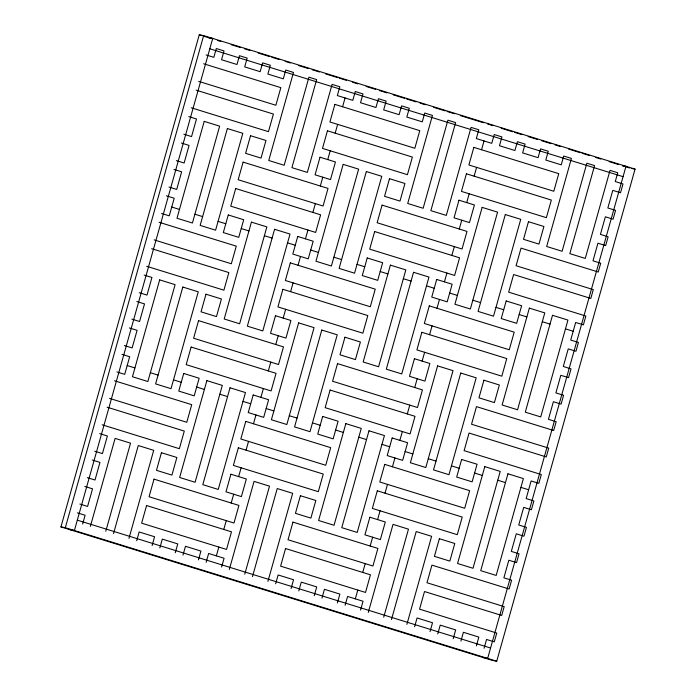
<?xml version="1.0" encoding="UTF-8"?>
<svg xmlns="http://www.w3.org/2000/svg" width="696" height="696" viewBox="0 0 696 696"><rect width="100%" height="100%" fill="white"/><g stroke="black" fill="none" stroke-linecap="round" stroke-linejoin="round"><path stroke-width="1.04" d="M60.935 526.889L199.256 34.8L203.641 35.609L635.065 169.111L496.744 661.2L492.359 660.391L60.935 526.889L65.32 527.698L496.744 661.2M65.32 527.698L203.641 35.609M82.641 524.053L85.112 515.249L77.395 512.856M90.358 526.437L115.11 438.384L130.552 443.161L105.801 531.222M113.518 533.606L138.269 445.544L153.712 450.329L128.96 538.382M136.677 540.775L139.156 531.97L154.59 536.747L152.119 545.551M159.836 547.943L162.316 539.13L177.758 543.915L175.279 552.72M182.996 555.103L185.475 546.299L200.918 551.075L198.438 559.888M206.164 562.272L208.635 553.468L224.077 558.244L221.598 567.049M216.352 555.86L218.831 547.047M223.781 529.438L226.252 520.634M231.211 503.025L233.682 494.212M238.632 476.603L241.112 467.799M246.062 450.19L248.533 441.377M253.483 423.768L255.963 414.964M260.913 397.355L263.384 388.542M268.334 370.933L270.814 362.129M275.764 344.52L278.235 335.707M283.185 318.098L285.665 309.294M290.615 291.685L293.086 282.872M298.036 265.263L300.515 256.459M305.466 238.85L307.936 230.037M312.887 212.428L315.366 203.624M320.317 186.015L322.787 177.202M327.738 159.593L330.217 150.788M335.168 133.18L337.638 124.366M342.589 106.758L345.068 97.953M229.323 569.441L254.075 481.38L269.517 486.156L244.757 574.217M252.483 576.61L277.234 488.548L292.677 493.325L267.925 581.386M275.642 583.77L278.113 574.966L293.555 579.742L291.085 588.555M298.801 590.939L301.281 582.134L316.715 586.911L314.244 595.715M321.961 598.108L324.44 589.303L339.874 594.08L337.403 602.884M345.12 605.276L347.6 596.472L363.042 601.248L360.563 610.053M355.317 598.856L357.796 590.051M362.746 572.443L365.217 563.638M370.168 546.021L372.647 537.216M377.597 519.607L380.068 510.803M385.019 493.186L387.498 484.381M392.448 466.772L394.919 457.968M399.869 440.35L402.349 431.546M407.299 413.937L409.77 405.133M414.72 387.515L417.2 378.711M422.15 361.102L424.621 352.298M429.571 334.68L432.051 325.876M437.001 308.267L439.472 299.463M444.422 281.845L446.902 273.041M451.852 255.432L454.323 246.628M459.273 229.01L461.752 220.206M466.703 202.597L469.174 193.792M474.124 176.175L476.603 167.371M481.554 149.762L484.033 140.957M368.28 612.445L393.031 524.384L408.474 529.16L383.722 617.221M391.448 619.605L416.199 531.553L431.633 536.329L406.882 624.382M414.607 626.774L417.078 617.97L432.52 622.746L430.041 631.55M437.767 633.943L440.237 625.138L455.68 629.915L453.2 638.719M460.926 641.112L463.397 632.299L478.839 637.084L476.368 645.888M484.085 648.272L486.556 639.467L494.282 641.86L496.753 633.055L419.558 609.165L424.508 591.548L501.703 615.438L504.182 606.634L426.979 582.743L431.929 565.135L509.133 589.025L511.603 580.22L503.887 577.828L508.837 560.219L516.554 562.603L519.033 553.798L511.316 551.415L516.267 533.797L523.984 536.19L526.454 527.385L518.737 524.993L523.688 507.384L531.405 509.768L533.884 500.963L526.167 498.58L531.118 480.962L538.835 483.355L541.305 474.55L464.11 450.66L469.06 433.043L546.264 456.933L548.735 448.128L471.531 424.238L476.482 406.629L553.685 430.519L556.165 421.715L548.439 419.323L553.39 401.714L561.115 404.098L563.586 395.293L555.869 392.909L560.819 375.292L568.536 377.684L571.016 368.88L563.29 366.488L568.24 348.879L575.966 351.262L578.437 342.458L570.72 340.074L575.67 322.457L583.387 324.849L585.867 316.045L508.663 292.155L513.613 274.537L590.817 298.427L593.288 289.623L516.084 265.733L521.034 248.124L598.238 272.014L600.718 263.21L592.992 260.817L597.942 243.209L605.668 245.592L608.139 236.788L600.422 234.404L605.372 216.787L613.089 219.179L615.568 210.375L607.843 207.982L612.793 190.373L620.519 192.757L622.99 183.953L615.273 181.569L617.743 172.756L610.027 170.372L585.275 258.425L569.833 253.649L594.584 165.596L586.867 163.203L562.116 251.265L546.673 246.488L571.425 158.427L563.708 156.035L561.228 164.839L545.794 160.063L548.265 151.258L540.548 148.874L538.069 157.679L522.626 152.894L525.106 144.089L517.389 141.706L514.909 150.51L499.467 145.734L501.947 136.929L494.221 134.537L491.75 143.341L476.308 138.565L478.787 129.761L471.062 127.368L446.31 215.429L430.868 210.653L455.628 122.592L447.902 120.199L423.151 208.261L407.708 203.484L432.46 115.423L424.743 113.039L422.272 121.844L406.829 117.067L409.3 108.263L401.583 105.87L399.104 114.675L383.67 109.898L386.141 101.094L378.424 98.701L375.944 107.506L360.511 102.73L362.981 93.925L355.264 91.533L352.785 100.346L337.342 95.561L339.822 86.756L332.105 84.373L307.354 172.425L291.911 167.649L316.663 79.588L308.937 77.204L284.185 165.265L268.752 160.48L293.503 72.427L285.778 70.035L283.307 78.839L267.864 74.063L270.344 65.259L262.618 62.866L260.147 71.679L244.705 66.894L247.176 58.09L239.459 55.706L236.988 64.511L221.546 59.734L224.016 50.921L216.299 48.537L213.829 57.342L206.103 54.949M622.476 165.648L625.982 166.3L487.661 658.39L483.276 657.581M631.55 168.458L635.065 169.111M70.018 529.7L74.402 530.509L212.724 38.419L208.339 37.61L211.454 38.576M199.256 34.8L202.284 35.74M204.302 36.357L207.33 37.297M217.683 40.498L220.797 41.464M231.185 44.683L240.529 47.572M244.679 48.859L249.873 50.46M258.181 53.035L269.604 56.567M271.675 57.211L278.948 59.456M285.177 61.387L290.371 62.997M298.671 65.563L308.024 68.452M312.173 69.739L319.438 71.992M325.676 73.915L337.09 77.447M339.17 78.091L346.443 80.344M352.672 82.267L357.857 83.877M366.166 86.452L375.509 89.34M379.668 90.628L386.933 92.873M393.162 94.804L404.585 98.336M406.664 98.98L416.008 101.868M420.158 103.156L425.352 104.765M433.66 107.332L445.083 110.864M447.154 111.508L454.427 113.761M460.656 115.684L483.494 122.757M487.652 124.036L492.846 125.645M501.146 128.221L512.569 131.753M514.649 132.397L521.913 134.641M528.142 136.573L537.495 139.461M541.645 140.749L550.988 143.637M555.138 144.925L560.332 146.534M568.641 149.101L580.064 152.633M582.134 153.277L589.408 155.53M595.637 157.453L600.831 159.062M609.139 161.629L618.483 164.526M622.607 165.796L629.671 167.988M209.809 48.781L623.068 176.662M203.632 63.762L280.827 87.644L275.877 105.261L198.682 81.371M196.202 90.175L273.406 114.066L268.456 131.674L191.252 107.784M188.781 116.597L196.498 118.981L191.548 136.59L183.831 134.206M181.351 143.011L189.068 145.403L184.118 163.012L176.401 160.619M173.93 169.433L181.647 171.816L176.697 189.425L168.98 187.041M166.501 195.846L174.218 198.238L169.267 215.847L161.55 213.454M171.747 207.043L179.464 209.426M194.906 214.211L202.623 216.595M218.066 221.371L225.782 223.764M241.225 228.54L248.95 230.933M264.384 235.709L272.11 238.093M287.544 242.878L295.269 245.262M310.712 250.038L318.429 252.43M333.871 257.207L341.588 259.599M357.031 264.376L364.748 266.759M380.19 271.544L387.907 273.928M403.349 278.704L411.066 281.097M426.509 285.873L434.234 288.266M449.668 293.042L457.394 295.435M472.828 300.211L480.553 302.595M495.996 307.371L503.713 309.764M519.155 314.54L526.872 316.932M542.315 321.709L550.031 324.101M565.474 328.877L573.191 331.261M159.071 222.268L236.275 246.149L231.324 263.767L154.12 239.876M151.65 248.681L228.853 272.571L223.903 290.18L146.699 266.29M144.22 275.103L151.946 277.486L146.995 295.095L139.27 292.712M136.799 301.516L144.516 303.908L139.565 321.517L131.849 319.125M129.369 327.938L137.095 330.322L132.144 347.93L124.419 345.547M121.948 354.351L129.665 356.743L124.715 374.352L116.998 371.96M127.194 365.548L134.911 367.932M150.353 372.717L158.07 375.1M173.513 379.877L181.23 382.269M196.672 387.046L204.389 389.438M219.832 394.214L227.557 396.598M242.991 401.383L250.717 403.767M266.15 408.543L273.876 410.936M289.319 415.712L297.035 418.105M312.478 422.881L320.195 425.265M335.637 430.05L343.354 432.433M358.797 437.21L366.514 439.602M381.956 444.379L389.673 446.771M405.115 451.547L412.841 453.94M428.275 458.716L436 461.1M451.434 465.876L459.16 468.269M474.602 473.045L482.319 475.438M497.762 480.214L505.479 482.606M520.921 487.383L528.638 489.767M114.518 380.773L191.722 404.654L186.772 422.272L109.568 398.382M107.097 407.186L184.301 431.076L179.351 448.685L102.147 424.795M99.667 433.608L107.393 435.992L102.442 453.601L94.717 451.217M92.246 460.021L99.963 462.414L95.013 480.022L87.296 477.63M84.816 486.443L92.542 488.827L87.592 506.436L79.866 504.052M77.317 520.156L490.567 648.028M159.662 279.879L132.44 376.745L147.874 381.521L175.105 284.655L159.662 279.879M204.215 121.374L176.993 218.239L192.427 223.016L219.658 126.15L204.215 121.374M182.822 287.039L155.6 383.905L171.033 388.681L198.264 291.824L182.822 287.039M227.375 128.534L200.152 225.4L215.595 230.176L242.817 133.319L227.375 128.534M146.578 505.548L141.627 523.166L226.548 549.44L231.498 531.831L146.578 505.548M154.007 479.135L149.057 496.744L233.978 523.027L238.928 505.409L154.007 479.135M161.429 452.713L156.478 470.331L171.921 475.107L176.871 457.49L161.429 452.713M183.709 373.465L178.759 391.074L194.201 395.85L199.152 378.241L183.709 373.465M191.13 347.043L186.18 364.66L271.101 390.935L276.051 373.326L191.13 347.043M198.56 320.63L193.61 338.239L278.53 364.521L283.481 346.904L198.56 320.63M205.981 294.208L201.031 311.825L216.473 316.602L221.424 298.984L205.981 294.208M228.262 214.96L223.312 232.568L238.754 237.345L243.704 219.736L228.262 214.96M235.692 188.538L230.741 206.155L315.662 232.429L320.612 214.82L235.692 188.538M243.113 162.124L238.162 179.733L323.083 206.016L328.034 188.399L243.113 162.124M250.543 135.703L245.592 153.32L261.026 158.096L265.976 140.479L250.543 135.703M206.869 380.634L179.638 477.491L195.08 482.276L222.311 385.41L206.869 380.634M251.421 222.128L224.199 318.986L239.633 323.77L266.864 226.905L251.421 222.128M230.028 387.794L202.806 484.66L218.239 489.436L245.47 392.57L230.028 387.794M274.581 229.288L247.358 326.154L262.792 330.931L290.023 234.065L274.581 229.288M230.915 474.22L225.965 491.828L241.399 496.605L246.349 478.996L230.915 474.22M238.337 447.798L233.386 465.407L318.307 491.689L323.257 474.072L238.337 447.798M245.766 421.385L240.816 438.993L325.737 465.267L330.687 447.658L245.766 421.385M253.187 394.963L248.237 412.571L263.68 417.356L268.63 399.739L253.187 394.963M275.468 315.714L270.518 333.323L285.96 338.099L290.911 320.491L275.468 315.714M282.889 289.292L277.939 306.901L362.86 333.184L367.81 315.575L282.889 289.292M290.319 262.879L285.369 280.488L370.289 306.762L375.24 289.153L290.319 262.879M297.74 236.457L292.79 254.066L308.232 258.851L313.183 241.234L297.74 236.457M320.021 157.209L315.07 174.818L330.513 179.594L335.463 161.985L320.021 157.209M327.442 130.787L322.492 148.396L407.421 174.679L412.371 157.07L327.442 130.787M334.872 104.374L329.921 121.983L414.842 148.257L419.792 130.648L334.872 104.374M298.627 322.874L271.397 419.74L286.839 424.517L314.07 327.651L298.627 322.874M343.18 164.369L315.949 261.235L331.392 266.011L358.623 169.145L343.18 164.369M321.787 330.043L294.556 426.909L309.998 431.685L337.229 334.82L321.787 330.043M366.34 171.538L339.117 268.404L354.551 273.18L381.782 176.314L366.34 171.538M285.543 548.552L280.592 566.161L365.513 592.444L370.463 574.826L285.543 548.552M292.964 522.13L288.014 539.748L372.943 566.022L377.893 548.413L292.964 522.13M300.394 495.717L295.443 513.326L310.886 518.102L315.836 500.494L300.394 495.717M322.674 416.46L317.724 434.078L333.158 438.854L338.108 421.237L322.674 416.46M330.095 390.047L325.145 407.656L410.066 433.939L415.016 416.321L330.095 390.047M337.525 363.625L332.575 381.243L417.496 407.517L422.446 389.908L337.525 363.625M344.946 337.212L339.996 354.821L355.439 359.597L360.389 341.988L344.946 337.212M367.227 257.955L362.277 275.572L377.71 280.349L382.661 262.74L367.227 257.955M374.648 231.542L369.698 249.151L454.618 275.433L459.569 257.816L374.648 231.542M382.078 205.12L377.128 222.737L462.048 249.011L466.999 231.403L382.078 205.12M389.499 178.707L384.549 196.316L399.991 201.092L404.941 183.483L389.499 178.707M345.834 423.629L318.603 520.495L334.045 525.271L361.267 428.405L345.834 423.629M390.386 265.124L363.155 361.99L378.598 366.766L405.829 269.9L390.386 265.124M368.993 430.798L341.762 527.664L357.205 532.44L384.436 435.574L368.993 430.798M413.546 272.293L386.315 369.158L401.757 373.935L428.988 277.069L413.546 272.293M369.872 517.215L364.921 534.824L380.364 539.609L385.314 521.991L369.872 517.215M377.302 490.802L372.351 508.411L457.272 534.685L462.222 517.076L377.302 490.802M384.723 464.38L379.772 481.989L464.693 508.271L469.643 490.663L384.723 464.38M392.152 437.967L387.202 455.575L402.645 460.352L407.595 442.743L392.152 437.967M414.425 358.71L409.474 376.319L424.917 381.103L429.867 363.486L414.425 358.71M421.854 332.296L416.904 349.905L501.825 376.179L506.775 358.57L421.854 332.296M429.284 305.875L424.334 323.483L509.255 349.766L514.205 332.157L429.284 305.875M436.705 279.461L431.755 297.07L447.197 301.846L452.148 284.238L436.705 279.461M458.986 200.204L454.036 217.813L469.469 222.598L474.42 204.981L458.986 200.204M466.407 173.791L461.457 191.4L546.377 217.674L551.328 200.065L466.407 173.791M473.837 147.369L468.887 164.978L553.807 191.261L558.758 173.652L473.837 147.369M437.593 365.879L410.362 462.744L425.804 467.521L453.026 370.655L437.593 365.879M482.145 207.373L454.914 304.239L470.357 309.015L497.579 212.149L482.145 207.373M460.752 373.047L433.521 469.904L448.963 474.689L476.186 377.824L460.752 373.047M505.305 214.542L478.074 311.399L493.516 316.184L520.747 219.318L505.305 214.542M439.359 538.713L434.408 556.33L449.842 561.106L454.793 543.498L439.359 538.713M461.631 459.464L456.68 477.073L472.123 481.85L477.073 464.241L461.631 459.464M483.911 380.207L478.961 397.825L494.404 402.601L499.354 384.992L483.911 380.207M506.183 300.959L501.233 318.568L516.676 323.344L521.626 305.735L506.183 300.959M528.464 221.702L523.514 239.32L538.956 244.096L543.907 226.487L528.464 221.702M484.79 466.633L457.568 563.49L473.01 568.275L500.233 471.41L484.79 466.633M529.351 308.128L502.12 404.994L517.563 409.77L544.785 312.904L529.351 308.128M507.95 473.793L480.727 570.659L496.17 575.435L523.392 478.578L507.95 473.793M552.511 315.288L525.28 412.154L540.722 416.93L567.945 320.073L552.511 315.288"/></g></svg>
